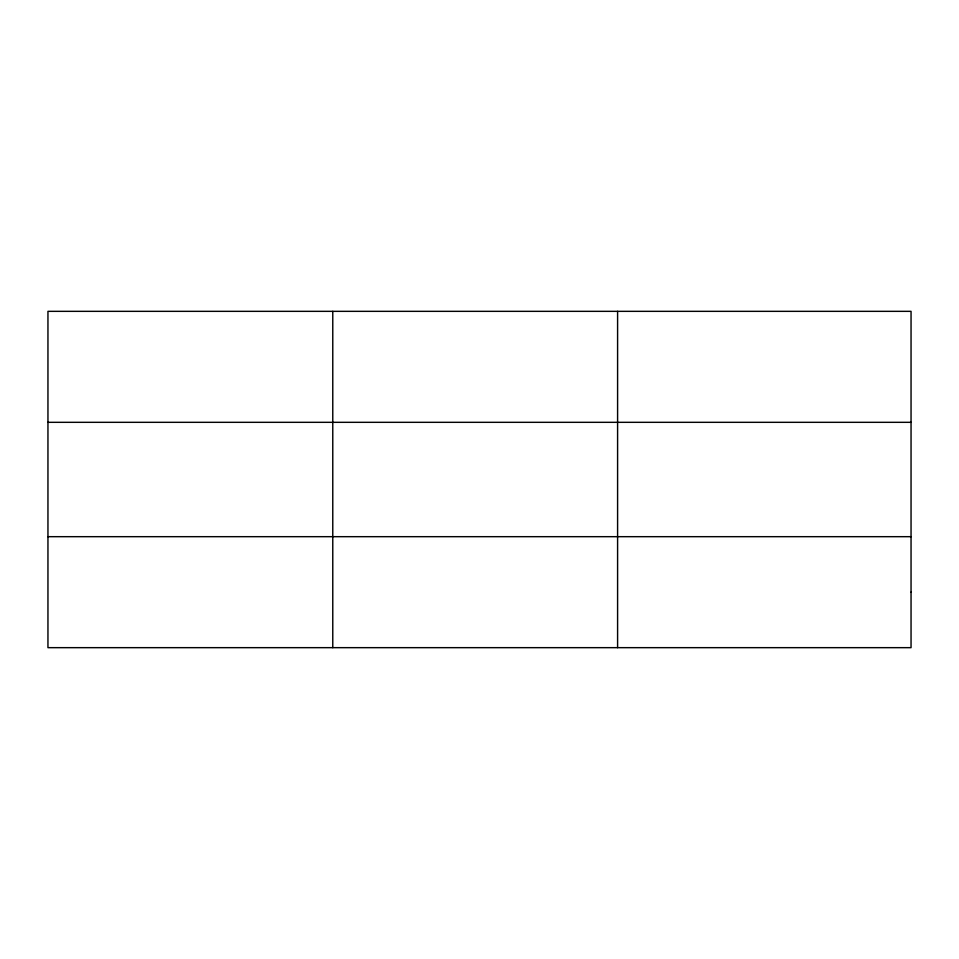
<?xml version="1.0" encoding="UTF-8"?>
<svg xmlns="http://www.w3.org/2000/svg" width="959" height="959" viewBox="0 0 959 959"><rect width="100%" height="100%" fill="white"/><g stroke="black" fill="none" stroke-linecap="round" stroke-linejoin="round"><path stroke-width="1.44" d="M332.773 311.339L332.773 647.661M617.596 311.339L617.596 647.661M47.95 422.32L911.05 422.32M47.95 536.68L911.05 536.68M911.05 592.171L911.05 647.661L47.95 647.661L47.95 311.339L911.05 311.339L911.05 592.171"/></g></svg>
